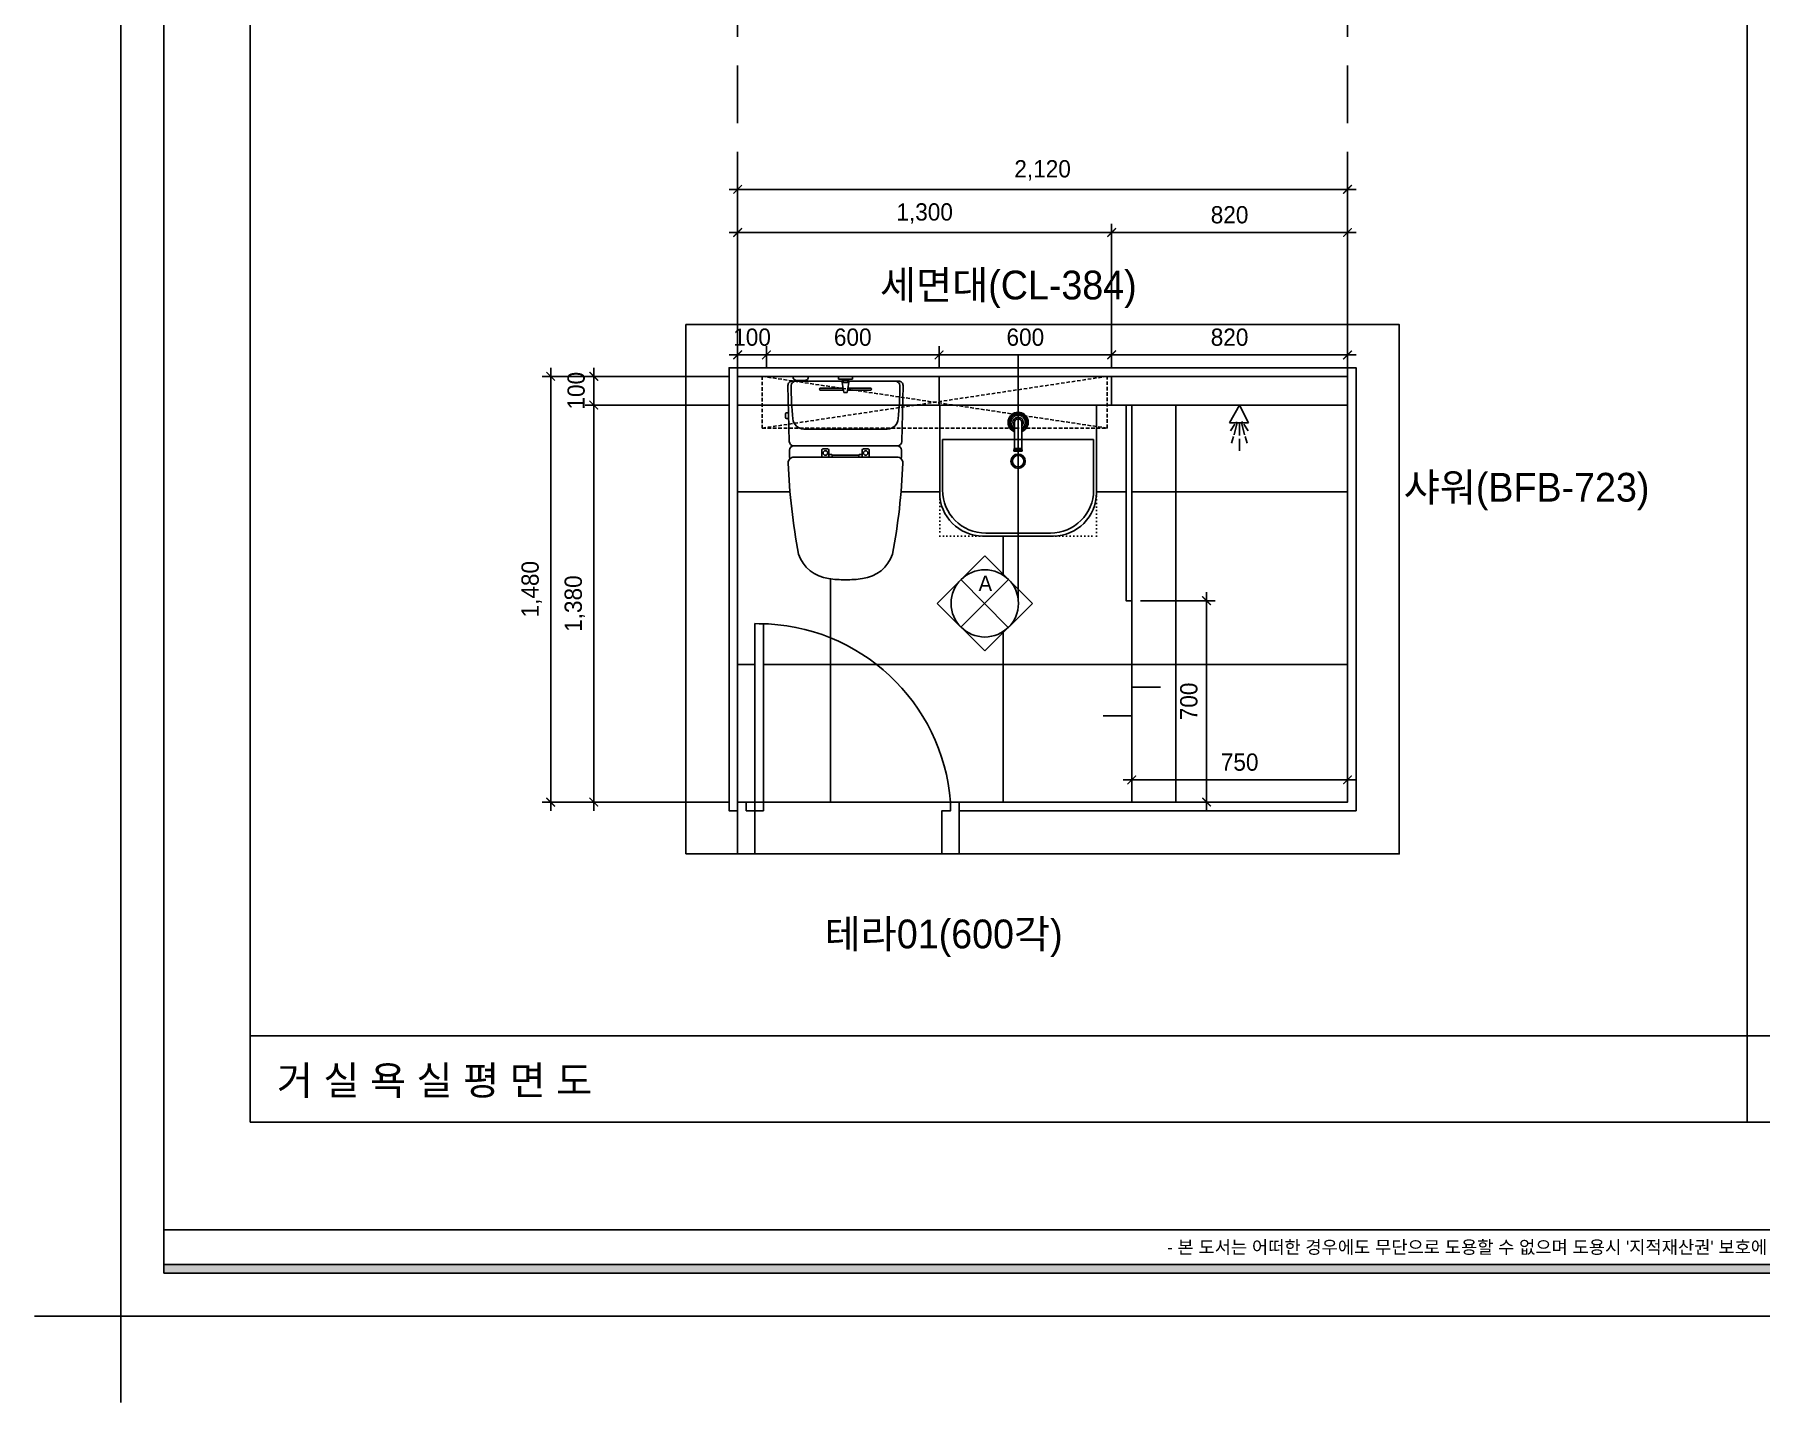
# Model space of a CAD drawing. Header units: inches. Extents: x 38372 to 259385, y 31566 to 93830.
# Drawn here: x 117075 to 123075, y 42990 to 47745 of the extents above; entities that cross this region are included whole.
import ezdxf
from ezdxf.enums import TextEntityAlignment as Align

# ---------------------------------------------------------------- set-up
doc = ezdxf.new("R2010")
doc.units = ezdxf.units.IN
doc.header["$LTSCALE"] = 50
doc.header["$MEASUREMENT"] = 0
doc.header["$PDSIZE"] = 700.071425
for name, pattern in [('DH-HID2', [1.2, 0.8, -0.4]), ('DOT', [0.25, 0, -0.25]), ('HIDDEN', [0.375, 0.25, -0.125])]:
    doc.linetypes.add(name, pattern=pattern)
for name, color, linetype in [('0-ELC TEXT', 7, 'Continuous'), ('03-WAL NEW', 3, 'Continuous'), ('04-WIN', 4, 'Continuous'), ('06-FUR', 6, 'Continuous'), ('07-DIM', 5, 'Continuous'), ('07-DIM WAL', 5, 'Continuous'), ('2-con', 2, 'Continuous'), ('3.기호.계단선', 30, 'Continuous'), ('BATH', 4, 'Continuous'), ('CO-BATH', 6, 'Continuous'), ('F-SYM', 7, 'Continuous'), ('fin', 5, 'Continuous'), ('FORM(YOURNAME)-11', 1, 'Continuous'), ('HAT', 5, 'Continuous'), ('HL', 6, 'HIDDEN'), ('TOILET-1', 6, 'Continuous'), ('TT1', 7, 'Continuous'), ('도면층4', 4, 'Continuous'), ('도면층5', 5, 'Continuous'), ('설비', 140, 'Continuous'), ('욕실설비', 3, 'Continuous')]:
    doc.layers.add(name, color=color, linetype=linetype)
doc.styles.add('HY 울릉도 L', font='')
doc.styles.add('YOURNAME', font='HY울릉도M.TTF')
doc.styles.add('코레일둥고', font='Korail_Round_Gothic_Medium.ttf')
doc.styles.get('HY 울릉도 L').set_extended_font_data('HY울릉도L')
doc.dimstyles.new('30', dxfattribs={"dimscale": 30, "dimtxt": 2, "dimasz": 1, "dimexe": 1, "dimexo": 1, "dimgap": 1, "dimtad": 1, "dimdec": 0, "dimrnd": 0.05, "dimdsep": 46, "dimlunit": 6, "dimtxsty": 'HY 울릉도 L', "dimblk": 'ARCHTICK', "dimcen": 2.5, "dimdle": 1, "dimclrd": 133, "dimclre": 133, "dimclrt": 30, "dimadec": 0, "dimazin": 0, "dimtfac": 1, "dimtdec": 0, "dimtix": 1, "dimtmove": 2, "dimatfit": 3, "dimldrblk": 'ARCHTICK', "dimfxl": 0, "dimlwd": -1, "dimlwe": -1, "dimarcsym": 0})
pattern_1 = [(0, (134241.8, 62355.2), (0, 600), []), (90, (134241.8, 62355.2), (-600, 4e-14), [])]

# ---------------------------------------------------------------- blocks, each defined once
blk = doc.blocks.new('FORM-PLAN')
at = {"layer": 'FORM(YOURNAME)-11'}
h = blk.add_hatch(color=256, dxfattribs=at)
h.dxf.hatch_style = 1
h.paths.add_polyline_path([(-71444, 55115), (10556, 55115), (10556, 54915), (-71444, 54915)])
h.paths.add_polyline_path([(-71444, -2085), (10556, -2085), (10556, -2285), (-71444, -2285)])
at = {"layer": 'Defpoints', "color": 158}
blk.add_line((1346, -1285), (-71444, -1285), dxfattribs=at)
for points in [[(-71444, -2285), (10556, -2285), (10556, 55115), (-71444, 55115)], [(-69444, 53115), (-64, 53115), (-64, 1215), (-69444, 1215)]]:
    blk.add_lwpolyline(points, close=True, dxfattribs=at)
at = {"layer": 'Defpoints', "color": 1}
blk.add_lwpolyline([(-72444, -5285), (-72444, -3285), (-74444, -3285)], dxfattribs=at)
at = {"layer": 'FORM(YOURNAME)-11', "color": 250}
blk.add_lwpolyline([(-72444, -3285), (11556, -3285), (11556, 56115), (-72444, 56115)], close=True, dxfattribs=at)
at = {"layer": 'FORM(YOURNAME)-11'}
blk.add_lwpolyline([(-71444, -2085), (10556, -2085), (10556, -2285), (-71444, -2285)], close=True, dxfattribs=at)
at = {"layer": 'FORM(YOURNAME)-11', "color": 1, "style": 'YOURNAME'}
blk.add_text("- 본 도서는 어떠한 경우에도 무단으로 도용할 수 없으며 도용시 '지적재산권' 보호에 관한 법률에 의거, 법적 분쟁이 발생합니다.  또한 본 도서에 관한 모든 저작권은 당사에 있습니다. -", height=300, dxfattribs=at).set_placement((-32990, -1685), align=Align.MIDDLE_CENTER)
at = {"layer": 'FORM(YOURNAME)-11', "color": 3, "style": 'YOURNAME'}
for tag, height, p in [('1', 450, (9905, 18188)), ('2', 450, (9905, 17544)), ('3', 450, (9905, 16257)), ('4', 450, (9905, 14326)), ('5', 515, (9905, 12009)), ('6', 515, (9905, 9757)), ('7', 515, (9905, 7504)), ('8', 515, (9905, 5252)), ('9', 515, (9905, 2999)), ('10', 515, (5655, 811)), ('11', 515, (9905, 747)), ('12', 515, (5655, -1441)), ('13', 515, (9905, -1441))]:
    blk.add_attdef(tag, text='', height=height, dxfattribs=at).set_placement(p, align=Align.MIDDLE_RIGHT)
blk = doc.blocks.new('_ArchTick')
at = {"color": 0, "linetype": 'ByBlock', "const_width": 0.15}
blk.add_lwpolyline([(-0.5, -0.5), (0.5, 0.5)], dxfattribs=at)
blk = doc.blocks.new('*D283')
at = {"layer": '07-DIM', "color": 133}
for p, q in [((132871.8, 62485.2), (132871.8, 63135.2)), ((134991.8, 62485.2), (134991.8, 63135.2)), ((135021.8, 63105.2), (132841.8, 63105.2))]:
    blk.add_line(p, q, dxfattribs=at)
at = {"layer": 'Defpoints', "color": 0}
for p in [(132871.8, 63105.2), (132871.8, 62455.2), (134991.8, 62455.2)]:
    blk.add_point(p, dxfattribs=at)
at = {"layer": '07-DIM', "color": 133, "xscale": 30, "yscale": 30, "zscale": 30, "rotation": 180}
blk.add_blockref('_ArchTick', (132871.8, 63105.2), dxfattribs=at)
at = {"layer": '07-DIM', "color": 133, "xscale": 30, "yscale": 30, "zscale": 30}
blk.add_blockref('_ArchTick', (134991.8, 63105.2), dxfattribs=at)
at = {"layer": '07-DIM', "color": 30, "insert": (133931.8, 63171.1), "char_height": 60, "attachment_point": 5, "style": 'HY 울릉도 L'}
blk.add_mtext('2,120', dxfattribs=at)
blk = doc.blocks.new('*D284')
at = {"layer": '07-DIM', "color": 133}
for p, q in [((134141.8, 62955.2), (135021.8, 62955.2)), ((134171.8, 62485.2), (134171.8, 62985.2)), ((134991.8, 62485.2), (134991.8, 62985.2))]:
    blk.add_line(p, q, dxfattribs=at)
at = {"layer": 'Defpoints', "color": 0}
for p in [(134991.8, 62955.2), (134171.8, 62455.2), (134991.8, 62455.2)]:
    blk.add_point(p, dxfattribs=at)
at = {"layer": '07-DIM', "color": 133, "xscale": 30, "yscale": 30, "zscale": 30, "rotation": 180}
blk.add_blockref('_ArchTick', (134171.8, 62955.2), dxfattribs=at)
at = {"layer": '07-DIM', "color": 133, "xscale": 30, "yscale": 30, "zscale": 30}
blk.add_blockref('_ArchTick', (134991.8, 62955.2), dxfattribs=at)
at = {"layer": '07-DIM', "color": 30, "insert": (134581.8, 63016.5), "char_height": 60, "attachment_point": 5, "style": 'HY 울릉도 L'}
blk.add_mtext('820', dxfattribs=at)
blk = doc.blocks.new('*D285')
at = {"layer": '07-DIM', "color": 133}
for p, q in [((134201.8, 62955.2), (132841.8, 62955.2)), ((132871.8, 62485.2), (132871.8, 62985.2)), ((134171.8, 62485.2), (134171.8, 62985.2))]:
    blk.add_line(p, q, dxfattribs=at)
at = {"layer": 'Defpoints', "color": 0}
for p in [(132871.8, 62955.2), (132871.8, 62455.2), (134171.8, 62455.2)]:
    blk.add_point(p, dxfattribs=at)
at = {"layer": '07-DIM', "color": 133, "xscale": 30, "yscale": 30, "zscale": 30, "rotation": 180}
blk.add_blockref('_ArchTick', (132871.8, 62955.2), dxfattribs=at)
at = {"layer": '07-DIM', "color": 133, "xscale": 30, "yscale": 30, "zscale": 30}
blk.add_blockref('_ArchTick', (134171.8, 62955.2), dxfattribs=at)
at = {"layer": '07-DIM', "color": 30, "insert": (133521.8, 63021.2), "char_height": 60, "attachment_point": 5, "style": 'HY 울릉도 L'}
blk.add_mtext('1,300', dxfattribs=at)
blk = doc.blocks.new('A$C4B2D31F0')
at = {"layer": 'fin', "color": 4}
for p, q in [((185, 690.9), (20.4, 690.9)), ((37.2, 692.3), (24.7, 692.3)), ((37.2, 692.3), (49.7, 692.3)), ((200.9, 690.9), (365.5, 690.9)), ((47.7, 523.7), (192.9, 523.7)), ((338.2, 523.7), (192.9, 523.7)), ((12.6, 465.9), (192.9, 465.9)), ((192.9, 426.6), (13.7, 426.6)), ((373.3, 465.9), (192.9, 465.9)), ((192.9, 426.6), (372.2, 426.6))]:
    blk.add_line(p, q, dxfattribs=at)
for points in [[(20.4, 690.9), (7.9, 690.9, 0.421209), (-7.1, 675.5), (-2.4, 480.5, 0.001659)], [(365.5, 690.9), (378, 690.9, -0.421209), (392.9, 675.5), (388.3, 480.5, -0.001659)], [(12.6, 465.9, 0.371724), (-1.8, 451.2, 0.003515), (-1, 420.3, 0.320541)], [(373.3, 465.9, -0.371724), (387.7, 451.2, -0.003515), (386.9, 420.3, -0.320541)]]:
    blk.add_lwpolyline(points, format="xyb", dxfattribs=at)
for centre, radius, start, end in [((1004.3, 663.1), 1000, 179.31159, 185.94375), ((20.4, 674.9), 16, 90, 179.31159), ((24.7, 707.3), 15, 180, 270), ((49.7, 707.3), 15, 270, 0), ((365.5, 674.9), 16, 0.68841, 90), ((-618.4, 663.1), 1000, 354.05625, 0.68841), ((49.4, 563.7), 40, 185.94375, 267.51291), ((336.5, 563.7), 40, 272.48709, 354.05625), ((12.6, 480.9), 15, 181.36509, 270), ((373.3, 480.9), 15, 270, 358.63491), ((13.7, 406.6), 20, 90, 182.3333), ((372.2, 406.6), 20, 357.6667, 90), ((2197.7, 495.6), 2205.9, 182.3333, 190.60807), ((-1811.8, 495.6), 2205.9, 349.39193, 357.6667), ((148.7, 128.9), 125.5, 198.2964, 263.42408), ((237.2, 128.9), 125.5, 276.57592, 341.7036), ((192.9, 405.9), 405.9, 261.69926, 270), ((192.9, 405.9), 405.9, 270, 278.30074)]:
    blk.add_arc(centre, radius, start, end, dxfattribs=at)
at = {"layer": 'HL', "linetype": 'Continuous'}
for p, q in [((106.4, 666.3), (184.4, 666.3)), ((168.9, 697.3), (168.9, 707.3)), ((168.9, 697.3), (216.9, 697.3)), ((186, 692.5), (180.6, 697.3)), ((181.6, 685.5), (186, 692.5)), ((187, 651.2), (181.6, 685.5)), ((181.6, 685.5), (204.3, 685.5)), ((186, 692.5), (199.9, 692.5)), ((198.9, 651.2), (204.3, 685.5)), ((199.9, 692.5), (205.3, 697.3)), ((204.3, 685.5), (199.9, 692.5)), ((201.4, 666.3), (279.4, 666.3)), ((216.9, 697.3), (216.9, 707.3)), ((106.4, 659.3), (185.5, 659.3)), ((187, 651.2), (198.9, 651.2)), ((200.4, 659.3), (279.4, 659.3)), ((-16, 576.9), (-16, 564.8)), ((-12, 580.9), (-4.8, 580.9)), ((-12, 560.8), (-4.3, 560.8)), ((192.9, 433.7), (146.6, 433.7)), ((192.9, 433.7), (239.3, 433.7))]:
    blk.add_line(p, q, dxfattribs=at)
for points in [[(110.4, 426.6), (110.4, 450.8, -0.414214), (114.4, 454.8), (130.9, 454.8, -0.414214), (134.9, 450.8), (134.9, 435.2), (134.9, 426.6)], [(134.9, 435.2), (144.6, 435.2, -0.414214), (146.6, 433.2), (146.6, 426.6)], [(251, 435.2), (241.3, 435.2, 0.414214), (239.3, 433.2), (239.3, 426.6)], [(275.5, 426.6), (275.5, 450.8, 0.414214), (271.5, 454.8), (255, 454.8, 0.414214), (251, 450.8), (251, 435.2), (251, 426.6)]]:
    blk.add_lwpolyline(points, format="xyb", dxfattribs=at)
for centre in [(122.9, 440.9), (262.9, 440.9)]:
    blk.add_circle(centre, 8, dxfattribs=at)
for centre, radius, start, end in [((106.4, 662.8), 3.5, 90, 270), ((279.4, 662.8), 3.5, 270, 90), ((-12, 576.9), 4, 90, 180), ((-12, 564.8), 4, 180, 270)]:
    blk.add_arc(centre, radius, start, end, dxfattribs=at)
blk = doc.blocks.new('B-003')
blk.add_line((0, 0), (0, -65))
at = {"layer": 'CO-BATH'}
for p, q in [((272.5, 0), (-272.5, 0)), ((272.5, -305), (272.5, 0)), ((-272.5, 0), (-272.5, -305)), ((-122.5, -455), (122.5, -455))]:
    blk.add_line(p, q, dxfattribs=at)
at = {"layer": 'CO-BATH', "color": 8}
for p, q in [((-12.5, -60), (-12.5, -150.5)), ((12.5, -60), (12.5, -150.5)), ((-262.5, -120), (-262.5, -295)), ((262.5, -120), (-262.5, -120)), ((-14.5, -155.5), (-14.5, -160.5)), ((-14.5, -160.5), (14.5, -160.5)), ((-13.5, -150.5), (-13.5, -155.5)), ((13.5, -150.5), (13.5, -155.5)), ((14.5, -155.5), (14.5, -160.5)), ((262.5, -295), (262.5, -120)), ((-112.5, -445), (112.5, -445))]:
    blk.add_line(p, q, dxfattribs=at)
at = {"layer": 'CO-BATH', "color": 251}
for p, q in [((-14.5, -155.5), (14.5, -155.5)), ((-13.5, -150.5), (13.5, -150.5))]:
    blk.add_line(p, q, dxfattribs=at)
at = {"layer": 'CO-BATH', "color": 8, "linetype": 'DOT'}
blk.add_lwpolyline([(-272.5, -455), (272.5, -455), (272.5, 0), (-272.5, 0)], close=True, dxfattribs=at)
at = {"layer": 'CO-BATH', "color": 8}
blk.add_circle((0, -195), 25, dxfattribs=at)
at = {"layer": 'CO-BATH', "color": 251}
blk.add_circle((0, -195), 20, dxfattribs=at)
at = {"layer": 'CO-BATH', "color": 8}
for centre, radius, start, end in [((0, -60), 35, 290.92481, 249.07514), ((0, -60), 12.5, 359.99998, 179.99998), ((-112.5, -295), 150, 180, 270), ((112.5, -295), 150, 270, 0)]:
    blk.add_arc(centre, radius, start, end, dxfattribs=at)
at = {"layer": 'CO-BATH', "color": 251}
for radius, start, end in [(30, 294.62429, 245.37566), (25, 299.99998, 239.99998), (18, 313.98294, 226.01701)]:
    blk.add_arc((0, -60), radius, start, end, dxfattribs=at)
at = {"layer": 'CO-BATH'}
for centre, start, end in [((-122.5, -305), 180, 270), ((122.5, -305), 270, 0)]:
    blk.add_arc(centre, 150, start, end, dxfattribs=at)
blk = doc.blocks.new('AC-8')
at = {"layer": 'BATH'}
for p, q in [((-50.8, 54), (-0.1, 142.7)), ((-0.1, 142.7), (45.4, 54)), ((45.4, 54), (-50.8, 54)), ((-24.7, 46.5), (-46.3, 12.2)), ((-13.5, 47.3), (-27.7, -7.9)), ((-1.6, 49.5), (-1.6, -10.8)), ((10.4, 47.3), (24.5, -7.9)), ((21.6, 46.5), (43.2, 12.2)), ((-31.4, -16.2), (-41.1, -49)), ((-1.6, -27.3), (-1.6, -88.5)), ((28.3, -16.2), (38, -49))]:
    blk.add_line(p, q, dxfattribs=at)
blk = doc.blocks.new('A$C1AC25B95')
at = {"layer": '욕실설비', "color": 8}
for p, q in [((28.3, 72.3), (28.3, 75)), ((53.3, 73.7), (53.3, 75))]:
    blk.add_line(p, q, dxfattribs=at)
at = {"layer": 'TOILET-1', "linetype": 'Continuous', "xscale": 0.873786407766195, "yscale": 0.873786407766195, "zscale": 0.873786407766195, "rotation": 180}
blk.add_blockref('AC-8', (39.7, 124.7), dxfattribs=at)
blk = doc.blocks.new('*D286')
at = {"layer": '3.기호.계단선', "color": 133}
for p, q in [((134501.7, 61705.2), (134501.7, 60945.2)), ((134271.8, 61675.2), (134531.7, 61675.2)), ((134271.8, 60975.2), (134531.7, 60975.2))]:
    blk.add_line(p, q, dxfattribs=at)
at = {"layer": 'Defpoints', "color": 0}
for p in [(134241.8, 61675.2), (134241.8, 60975.2), (134501.7, 60975.2)]:
    blk.add_point(p, dxfattribs=at)
at = {"layer": '3.기호.계단선', "color": 133, "xscale": 30, "yscale": 30, "zscale": 30}
for p, rotation in [((134501.7, 61675.2), 90), ((134501.7, 60975.2), 270)]:
    blk.add_blockref('_ArchTick', p, dxfattribs=dict(at, rotation=rotation))
at = {"layer": '3.기호.계단선', "color": 30, "insert": (134440.4, 61325.2), "char_height": 60, "attachment_point": 5, "rotation": 90, "style": 'HY 울릉도 L'}
blk.add_mtext('700', dxfattribs=at)
blk = doc.blocks.new('*D287')
at = {"layer": '07-DIM', "color": 133}
for p, q in [((132221.8, 60945.2), (132221.8, 62485.2)), ((132841.8, 62455.2), (132191.8, 62455.2)), ((132841.8, 60975.2), (132191.8, 60975.2))]:
    blk.add_line(p, q, dxfattribs=at)
at = {"layer": 'Defpoints', "color": 0}
for p in [(132221.8, 62455.2), (132871.8, 62455.2), (132871.8, 60975.2)]:
    blk.add_point(p, dxfattribs=at)
at = {"layer": '07-DIM', "color": 133, "xscale": 30, "yscale": 30, "zscale": 30}
for p, rotation in [((132221.8, 62455.2), 90), ((132221.8, 60975.2), 270)]:
    blk.add_blockref('_ArchTick', p, dxfattribs=dict(at, rotation=rotation))
at = {"layer": '07-DIM', "color": 30, "insert": (132155.8, 61715.2), "char_height": 60, "attachment_point": 5, "rotation": 90, "style": 'HY 울릉도 L'}
blk.add_mtext('1,480', dxfattribs=at)
blk = doc.blocks.new('*D288')
at = {"layer": '07-DIM', "color": 133}
for p, q in [((132371.8, 62455.2), (132371.8, 62485.2)), ((132841.8, 62455.2), (132341.8, 62455.2)), ((132371.8, 62455.2), (132371.8, 62355.2)), ((132841.8, 62355.2), (132341.8, 62355.2)), ((132371.8, 62355.2), (132371.8, 62325.2))]:
    blk.add_line(p, q, dxfattribs=at)
at = {"layer": 'Defpoints', "color": 0}
for p in [(132871.8, 62455.2), (132371.8, 62355.2), (132871.8, 62355.2)]:
    blk.add_point(p, dxfattribs=at)
at = {"layer": '07-DIM', "color": 133, "xscale": 30, "yscale": 30, "zscale": 30}
for p, rotation in [((132371.8, 62455.2), 270), ((132371.8, 62355.2), 90)]:
    blk.add_blockref('_ArchTick', p, dxfattribs=dict(at, rotation=rotation))
at = {"layer": '07-DIM', "color": 30, "insert": (132310.5, 62405.2), "char_height": 60, "attachment_point": 5, "rotation": 90, "style": 'HY 울릉도 L'}
blk.add_mtext('100', dxfattribs=at)
blk = doc.blocks.new('*D289')
at = {"layer": '07-DIM', "color": 133}
for p, q in [((132841.8, 62355.2), (132341.8, 62355.2)), ((132371.8, 62385.2), (132371.8, 60945.2)), ((132841.8, 60975.2), (132341.8, 60975.2))]:
    blk.add_line(p, q, dxfattribs=at)
at = {"layer": 'Defpoints', "color": 0}
for p in [(132871.8, 62355.2), (132371.8, 60975.2), (132871.8, 60975.2)]:
    blk.add_point(p, dxfattribs=at)
at = {"layer": '07-DIM', "color": 133, "xscale": 30, "yscale": 30, "zscale": 30}
for p, rotation in [((132371.8, 62355.2), 90), ((132371.8, 60975.2), 270)]:
    blk.add_blockref('_ArchTick', p, dxfattribs=dict(at, rotation=rotation))
at = {"layer": '07-DIM', "color": 30, "insert": (132305.8, 61665.2), "char_height": 60, "attachment_point": 5, "rotation": 90, "style": 'HY 울릉도 L'}
blk.add_mtext('1,380', dxfattribs=at)
blk = doc.blocks.new('*D290')
at = {"layer": '3.기호.계단선', "color": 133}
for p, q in [((134141.8, 62529.7), (135021.8, 62529.7)), ((134171.8, 62485.2), (134171.8, 62559.7)), ((134991.8, 62485.2), (134991.8, 62559.7))]:
    blk.add_line(p, q, dxfattribs=at)
at = {"layer": 'Defpoints', "color": 0}
for p in [(134991.8, 62529.7), (134171.8, 62455.2), (134991.8, 62455.2)]:
    blk.add_point(p, dxfattribs=at)
at = {"layer": '3.기호.계단선', "color": 133, "xscale": 30, "yscale": 30, "zscale": 30, "rotation": 180}
blk.add_blockref('_ArchTick', (134171.8, 62529.7), dxfattribs=at)
at = {"layer": '3.기호.계단선', "color": 133, "xscale": 30, "yscale": 30, "zscale": 30}
blk.add_blockref('_ArchTick', (134991.8, 62529.7), dxfattribs=at)
at = {"layer": '3.기호.계단선', "color": 30, "insert": (134581.8, 62591), "char_height": 60, "attachment_point": 5, "style": 'HY 울릉도 L'}
blk.add_mtext('820', dxfattribs=at)
blk = doc.blocks.new('*D291')
at = {"layer": '3.기호.계단선', "color": 133}
for p, q in [((134201.8, 62529.7), (133541.8, 62529.7)), ((133571.8, 62485.2), (133571.8, 62559.7)), ((134171.8, 62485.2), (134171.8, 62559.7))]:
    blk.add_line(p, q, dxfattribs=at)
at = {"layer": 'Defpoints', "color": 0}
for p in [(133571.8, 62529.7), (133571.8, 62455.2), (134171.8, 62455.2)]:
    blk.add_point(p, dxfattribs=at)
at = {"layer": '3.기호.계단선', "color": 133, "xscale": 30, "yscale": 30, "zscale": 30, "rotation": 180}
blk.add_blockref('_ArchTick', (133571.8, 62529.7), dxfattribs=at)
at = {"layer": '3.기호.계단선', "color": 133, "xscale": 30, "yscale": 30, "zscale": 30}
blk.add_blockref('_ArchTick', (134171.8, 62529.7), dxfattribs=at)
at = {"layer": '3.기호.계단선', "color": 30, "insert": (133871.8, 62591), "char_height": 60, "attachment_point": 5, "style": 'HY 울릉도 L'}
blk.add_mtext('600', dxfattribs=at)
blk = doc.blocks.new('*D292')
at = {"layer": '3.기호.계단선', "color": 133}
for p, q in [((133601.8, 62529.7), (132941.8, 62529.7)), ((132971.8, 62485.2), (132971.8, 62559.7)), ((133571.8, 62485.2), (133571.8, 62559.7))]:
    blk.add_line(p, q, dxfattribs=at)
at = {"layer": 'Defpoints', "color": 0}
for p in [(132971.8, 62529.7), (132971.8, 62455.2), (133571.8, 62455.2)]:
    blk.add_point(p, dxfattribs=at)
at = {"layer": '3.기호.계단선', "color": 133, "xscale": 30, "yscale": 30, "zscale": 30, "rotation": 180}
blk.add_blockref('_ArchTick', (132971.8, 62529.7), dxfattribs=at)
at = {"layer": '3.기호.계단선', "color": 133, "xscale": 30, "yscale": 30, "zscale": 30}
blk.add_blockref('_ArchTick', (133571.8, 62529.7), dxfattribs=at)
at = {"layer": '3.기호.계단선', "color": 30, "insert": (133271.8, 62591), "char_height": 60, "attachment_point": 5, "style": 'HY 울릉도 L'}
blk.add_mtext('600', dxfattribs=at)
blk = doc.blocks.new('*D293')
at = {"layer": '3.기호.계단선', "color": 133}
for p, q in [((132871.8, 62529.7), (132841.8, 62529.7)), ((132871.8, 62485.2), (132871.8, 62559.7)), ((132971.8, 62529.7), (132871.8, 62529.7)), ((132971.8, 62485.2), (132971.8, 62559.7)), ((132971.8, 62529.7), (133001.8, 62529.7))]:
    blk.add_line(p, q, dxfattribs=at)
at = {"layer": 'Defpoints', "color": 0}
for p in [(132871.8, 62529.7), (132871.8, 62455.2), (132971.8, 62455.2)]:
    blk.add_point(p, dxfattribs=at)
at = {"layer": '3.기호.계단선', "color": 133, "xscale": 30, "yscale": 30, "zscale": 30}
blk.add_blockref('_ArchTick', (132871.8, 62529.7), dxfattribs=at)
at = {"layer": '3.기호.계단선', "color": 133, "xscale": 30, "yscale": 30, "zscale": 30, "rotation": 180}
blk.add_blockref('_ArchTick', (132971.8, 62529.7), dxfattribs=at)
at = {"layer": '3.기호.계단선', "color": 30, "insert": (132921.8, 62591), "char_height": 60, "attachment_point": 5, "style": 'HY 울릉도 L'}
blk.add_mtext('100', dxfattribs=at)
blk = doc.blocks.new('*D294')
at = {"layer": '3.기호.계단선', "color": 133}
for p, q in [((134241.8, 61005.2), (134241.8, 61082.6)), ((134991.8, 61005.2), (134991.8, 61082.6)), ((134211.8, 61052.6), (135021.8, 61052.6))]:
    blk.add_line(p, q, dxfattribs=at)
at = {"layer": 'Defpoints', "color": 0}
for p in [(134991.8, 61052.6), (134241.8, 60975.2), (134991.8, 60975.2)]:
    blk.add_point(p, dxfattribs=at)
at = {"layer": '3.기호.계단선', "color": 133, "xscale": 30, "yscale": 30, "zscale": 30, "rotation": 180}
blk.add_blockref('_ArchTick', (134241.8, 61052.6), dxfattribs=at)
at = {"layer": '3.기호.계단선', "color": 133, "xscale": 30, "yscale": 30, "zscale": 30}
blk.add_blockref('_ArchTick', (134991.8, 61052.6), dxfattribs=at)
at = {"layer": '3.기호.계단선', "color": 30, "insert": (134616.8, 61113.9), "char_height": 60, "attachment_point": 5, "style": 'HY 울릉도 L'}
blk.add_mtext('750', dxfattribs=at)
blk = doc.blocks.new('수정욕실')
at = {"layer": '03-WAL NEW'}
h = blk.add_hatch(dxfattribs=at)
h.set_pattern_fill('_USER', color=8, scale=600, double=1, pattern_type=0)
h.set_pattern_definition(pattern_1)
h.paths.add_polyline_path([(134241.8, 61675.2), (134221.8, 61675.2), (134221.8, 62355.2), (134156.8, 62355.2), (134156.8, 62275.2), (134119.2, 62275.2), (134119.2, 62050.2), (134119.2, 61900.2), (133846.8, 61900.2), (133846.8, 61715.6), (133896.3, 61666.1), (133730.9, 61500.6), (133565.4, 61666.1), (133730.9, 61831.6), (133846.8, 61715.6), (133846.8, 61900.2), (133724.2, 61900.2), (133574.2, 61900.2), (133574.2, 62275.2), (133443.3, 62275.2), (133442.1, 62228.4, -0.407252), (133427.1, 62213.8, -0.371724), (133441.5, 62199.1, -0.003515), (133440.7, 62168.2, -0.200323), (133446.1, 62153.7, -0.036121), (133410.2, 61837.4, -0.292078), (133305.4, 61752.2, -0.036235), (133246.8, 61747.9, -0.036235), (133188.2, 61752.2, -0.292078), (133083.4, 61837.4, -0.036121), (133047.5, 62153.7, -0.200323), (133052.9, 62168.2, -0.003515), (133052, 62199.1, -0.371724), (133066.4, 62213.8, -0.407252), (133051.4, 62228.4), (133050.3, 62275.2), (132956.8, 62275.2), (132956.8, 62355.2), (132871.8, 62355.2), (132871.8, 60975.2), (132901.8, 60975.2), (132931.8, 60975.2), (132931.8, 61595.7), (132946.8, 61595.5, -0.389738), (133611.8, 60975.2), (133641.8, 60975.2), (134241.8, 60975.2)])
h.paths.add_polyline_path([(132961.8, 61595.2), (132961.8, 60975.2), (133611.8, 60975.2, 0.383322)], flags=17)
h = blk.add_hatch(dxfattribs=at)
h.set_pattern_fill('_USER', color=8, scale=600, double=1, pattern_type=0)
h.set_pattern_definition(pattern_1)
h.paths.add_polyline_path([(134991.8, 62355.2), (134616.8, 62355.2), (134648.1, 62294.1), (134581.9, 62294.1), (134616.8, 62355.2), (134241.8, 62355.2), (134241.8, 61675.2), (134241.8, 60975.2), (134991.8, 60975.2)])
h.paths.add_polyline_path([(134497.2, 61233.7), (134497.2, 61416.6), (134383.9, 61416.6), (134383.9, 61233.7)], flags=24)
h.paths.add_polyline_path([(134525.3, 61057.1), (134708.2, 61057.1), (134708.2, 61170.5), (134525.3, 61170.5)], flags=24)
blk.add_line((134241.8, 61675.2), (134241.8, 60975.2))
blk.add_lwpolyline([(134141.8, 61275.2), (134241.8, 61275.2), (134241.8, 61375.2), (134341.8, 61375.2)])
for p, q in [((134171.8, 62355.2), (134171.8, 62455.2)), ((133571.8, 62355.2), (132871.8, 62355.2))]:
    blk.add_line(p, q, dxfattribs=at)
blk.add_lwpolyline([(134991.8, 62455.2), (133571.8, 62455.2), (133571.8, 62355.2), (134991.8, 62355.2), (134991.8, 62455.2)], dxfattribs=at)
at = {"layer": '04-WIN'}
blk.add_lwpolyline([(134221.8, 62355.2), (134221.8, 61675.2), (134241.8, 61675.2), (134241.8, 62355.2), (134221.8, 62355.2)], dxfattribs=at)
at = {"layer": '06-FUR', "linetype": 'HIDDEN'}
for p, q in [((132956.8, 62455.2), (134156.8, 62275.2)), ((134156.8, 62455.2), (132956.8, 62275.2))]:
    blk.add_line(p, q, dxfattribs=at)
blk.add_lwpolyline([(132956.8, 62455.2), (132956.8, 62275.2), (134156.8, 62275.2), (134156.8, 62455.2)], close=True, dxfattribs=at)
at = {"layer": '2-con'}
blk.add_line((133641.8, 60805.2), (133641.8, 60975.2), dxfattribs=at)
blk.add_lwpolyline([(132691.8, 60795.2), (135171.8, 60795.2), (135171.8, 62635.2), (132691.8, 62635.2)], close=True, dxfattribs=at)
blk.add_lwpolyline([(133641.8, 60945.2), (135021.8, 60945.2), (135021.8, 62485.2), (132841.8, 62485.2), (132841.8, 60945.2), (132871.8, 60945.2)], dxfattribs=at)
at = {"layer": 'CO-BATH', "color": 251, "linetype": 'DH-HID2', "ltscale": 5}
for p, q in [((132871.8, 62435.2), (132871.8, 64802.1)), ((134991.8, 62435.2), (134991.8, 64802.1))]:
    blk.add_line(p, q, dxfattribs=at)
at = {"layer": 'F-SYM'}
for p, q in [((136381.1, 59863.3), (136381.1, 67648.3)), ((131177.6, 60163.3), (141584.6, 60163.3))]:
    blk.add_line(p, q, dxfattribs=at)
at = {"layer": 'HAT'}
blk.add_line((133846.8, 62529.7), (133846.8, 61681.9), dxfattribs=at)
blk.add_lwpolyline([(132871.8, 60975.2), (134991.8, 60975.2), (134991.8, 62455.2), (132871.8, 62455.2)], close=True, dxfattribs=at)
at = {"layer": 'TT1'}
for p, q in [((133565.4, 61666.1), (133730.9, 61831.6)), ((133896.3, 61666.1), (133730.9, 61831.6)), ((133648.1, 61748.8), (133810.9, 61582.9)), ((133813.6, 61748.8), (133648.1, 61583.4)), ((133730.9, 61500.6), (133565.4, 61666.1)), ((133730.9, 61500.6), (133896.3, 61666.1))]:
    blk.add_line(p, q, dxfattribs=at)
blk.add_circle((133730.9, 61666.1), 117, dxfattribs=at)
at = {"layer": '도면층4'}
for p, q in [((132931.8, 60945.2), (132931.8, 61595.7)), ((132931.8, 61595.7), (132961.8, 61595.2)), ((132961.8, 60945.2), (132961.8, 61595.2)), ((133641.8, 60975.2), (132871.8, 60975.2)), ((132931.8, 60945.2), (132961.8, 60945.2)), ((132871.8, 60795.2), (133641.8, 60795.2))]:
    blk.add_line(p, q, dxfattribs=at)
for points in [[(132871.8, 60975.2), (132901.8, 60975.2), (132901.8, 60945.2), (132931.8, 60945.2), (132931.8, 60795.2), (132901.8, 60795.2), (132901.8, 60795.2), (132871.8, 60795.2), (132871.8, 60975.2)], [(133641.8, 60975.2), (133611.8, 60975.2), (133611.8, 60945.2), (133581.8, 60945.2), (133581.8, 60795.2), (133611.8, 60795.2), (133611.8, 60795.2), (133641.8, 60795.2), (133641.8, 60975.2)]]:
    blk.add_lwpolyline(points, dxfattribs=at)
at = {"layer": '도면층5'}
blk.add_arc((132941.8, 60923.6), 671.9, 4.40731, 89.57837, dxfattribs=at)
blk.add_blockref('A$C4B2D31F0', (133053.8, 61747.9))
at = {"layer": '06-FUR', "xscale": 0.7874015748031495, "yscale": 0.7874015748031495, "zscale": 0.7874015748031495, "rotation": 180}
blk.add_blockref('A$C1AC25B95', (134648.1, 62355.2), dxfattribs=at)
at = {"layer": '07-DIM WAL'}
blk.add_blockref('B-003', (133846.7, 62355.2), dxfattribs=at)
at = {"layer": 'F-SYM', "xscale": 0.15, "yscale": 0.15, "zscale": 0.15}
blk.add_blockref('FORM-PLAN', (141594.2, 59681), dxfattribs=at)
at = {"layer": '0-ELC TEXT', "color": 10, "style": '코레일둥고'}
blk.add_text('테라01(600각)', height=100, dxfattribs=at).set_placement((133174.1, 60467))
at = {"layer": '0-ELC TEXT', "style": '코레일둥고'}
blk.add_text('거 실 욕 실 평 면 도', height=100, dxfattribs=at).set_placement((131269.8, 59957.9))
at = {"layer": 'TT1', "style": '코레일둥고'}
blk.add_text('A', height=54, dxfattribs=at).set_placement((133732.8, 61735.8), align=Align.MIDDLE)
at = {"layer": '설비', "style": '코레일둥고'}
for s, p in [('세면대(CL-384)', (133366.3, 62722.6)), ('샤워(BFB-723)', (135186.9, 62019.7))]:
    blk.add_text(s, height=100, dxfattribs=at).set_placement(p)
at = {"layer": '07-DIM'}
for base, p1, p2, picture, middle in [((132871.8, 63105.2), (134991.8, 62455.2), (132871.8, 62455.2), '*D283', (133931.8, 63171.1)), ((132871.8, 62955.2), (134171.8, 62455.2), (132871.8, 62455.2), '*D285', (133521.8, 63021.2)), ((134991.8, 62955.2), (134171.8, 62455.2), (134991.8, 62455.2), '*D284', (134581.8, 63016.5))]:
    dim = blk.add_linear_dim(base=base, p1=p1, p2=p2, dimstyle='30', override={"dimfxl": 1.25}, dxfattribs=at)
    dim.commit()
    dim.dimension.update_dxf_attribs({"geometry": picture, "text_midpoint": middle})
for base, p1, p2, picture, middle in [((132221.8, 62455.2), (132871.8, 60975.2), (132871.8, 62455.2), '*D287', (132155.8, 61715.2)), ((132371.8, 62355.2), (132871.8, 62455.2), (132871.8, 62355.2), '*D288', (132310.5, 62405.2)), ((132371.8, 60975.2), (132871.8, 62355.2), (132871.8, 60975.2), '*D289', (132305.8, 61665.2))]:
    dim = blk.add_linear_dim(base=base, p1=p1, p2=p2, angle=90, dimstyle='30', override={"dimfxl": 1.25}, dxfattribs=at)
    dim.commit()
    dim.dimension.update_dxf_attribs({"geometry": picture, "text_midpoint": middle})
at = {"layer": '3.기호.계단선', "color": 10}
for base, p1, p2, picture, middle in [((132871.8, 62529.7), (132971.8, 62455.2), (132871.8, 62455.2), '*D293', (132921.8, 62591)), ((132971.8, 62529.7), (133571.8, 62455.2), (132971.8, 62455.2), '*D292', (133271.8, 62591)), ((133571.8, 62529.7), (134171.8, 62455.2), (133571.8, 62455.2), '*D291', (133871.8, 62591)), ((134991.8, 62529.7), (134171.8, 62455.2), (134991.8, 62455.2), '*D290', (134581.8, 62591)), ((134991.8, 61052.6), (134241.8, 60975.2), (134991.8, 60975.2), '*D294', (134616.8, 61113.9))]:
    dim = blk.add_linear_dim(base=base, p1=p1, p2=p2, dimstyle='30', override={"dimfxl": 1.25}, dxfattribs=at)
    dim.commit()
    dim.dimension.update_dxf_attribs({"geometry": picture, "text_midpoint": middle})
dim = blk.add_linear_dim(base=(134501.7, 60975.2), p1=(134241.8, 61675.2), p2=(134241.8, 60975.2), angle=90, dimstyle='30', override={"dimfxl": 1.25}, dxfattribs=at)
dim.commit()
dim.dimension.update_dxf_attribs({"geometry": '*D286', "text_midpoint": (134440.4, 61325.2)})

msp = doc.modelspace()

# ---------------------------------------------------------------- block references
at = {"layer": 'HAT'}
msp.add_blockref('수정욕실', (-13352.4, -15898.3), dxfattribs=at)

doc.saveas('drawing.dxf')
